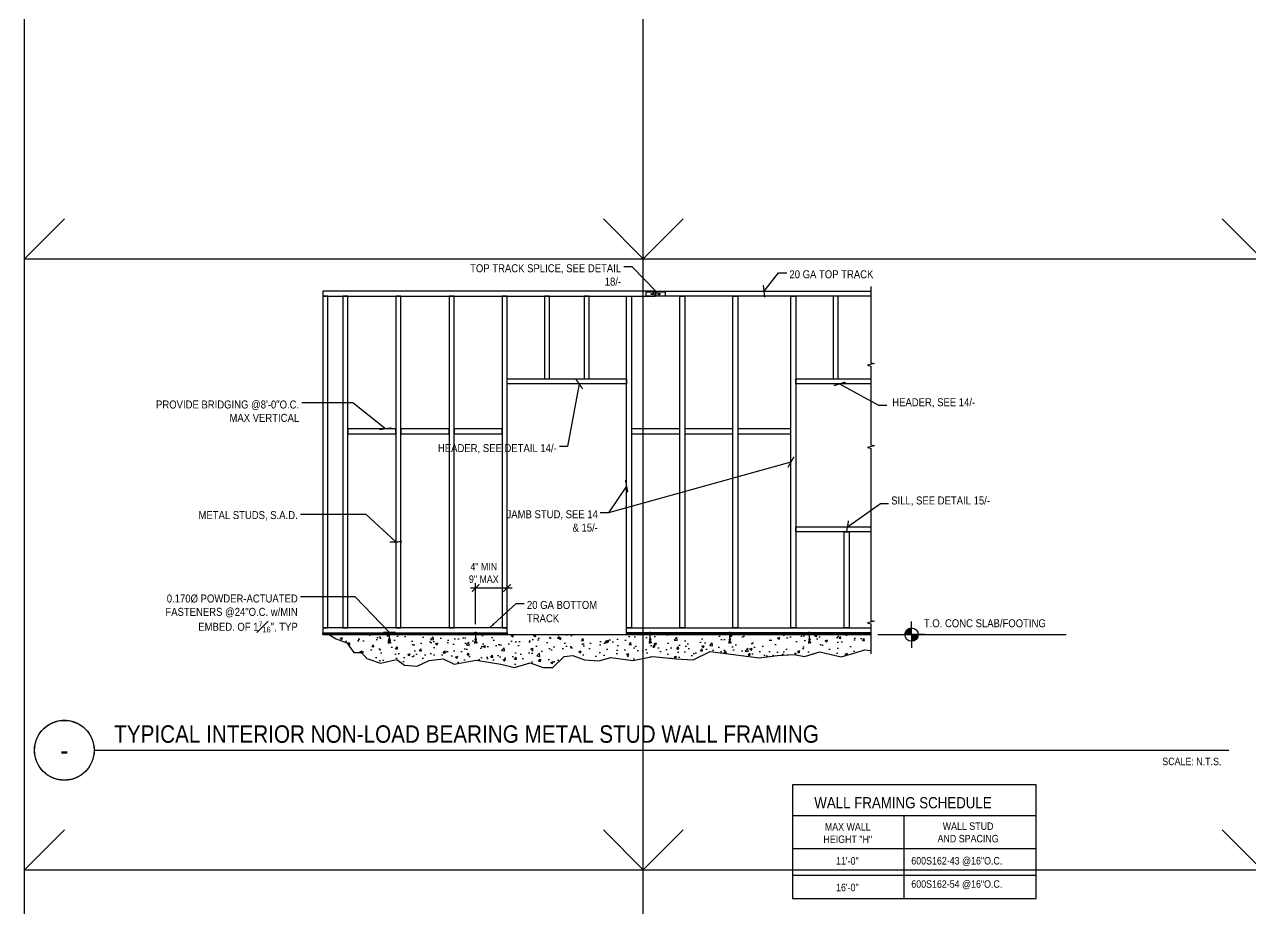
# Model space of a CAD drawing. Header units: inches. Extents: x -16404 to 14624, y -1591 to 16152.
# Drawn here: x -14932.6 to -14563.3, y 5332.4 to 5598.5 of the extents above; entities that cross this region are included whole.
import ezdxf
from ezdxf.enums import TextEntityAlignment as Align

# ---------------------------------------------------------------- set-up
doc = ezdxf.new("R2010")
doc.units = ezdxf.units.IN
doc.header["$LTSCALE"] = 24
doc.header["$MEASUREMENT"] = 0
for name, pattern in [('DASHED2', [0.375, 0.25, -0.125]), ('HIDDEN4', [0.09375, 0.0625, -0.03125]), ('HIDDEN8', [0.04625, 0.03125, -0.015])]:
    doc.linetypes.add(name, pattern=pattern)
doc.layers.get('0').update_dxf_attribs({"linetype": 'CONTINUOUS'})
doc.layers.get('DefPoints').update_dxf_attribs({"color": 251, "linetype": 'CONTINUOUS'})
doc.layers.add('NON-PLOT', color=253, linetype='CONTINUOUS', plot=False)
doc.layers.add('S-ANNO-GRID-NONPLOT', color=251, linetype='CONTINUOUS', plot=False)
for name, color, linetype in [('S-ANNO-DIMS', 2, 'CONTINUOUS'), ('S-ANNO-NOTE', 4, 'CONTINUOUS'), ('S-BREAK', 2, 'CONTINUOUS'), ('S-CONC', 4, 'CONTINUOUS'), ('S-NAIL', 2, 'CONTINUOUS'), ('S-REBAR', 7, 'CONTINUOUS'), ('S-SIMPSON', 2, 'CONTINUOUS'), ('S-STEEL', 4, 'CONTINUOUS')]:
    doc.layers.add(name, color=color, linetype=linetype)
doc.layers.add('S-HATCH2', color=2, linetype='CONTINUOUS', transparency=0.5)
doc.styles.add('Arial', font='arial.ttf', dxfattribs={"width": 0.85})
doc.dimstyles.new('DIM-16$7', dxfattribs={"dimscale": 16, "dimtxt": 0.008459472386701, "dimasz": 0.109375, "dimexe": 0.0625, "dimexo": 0.0625, "dimgap": 0.0625, "dimtad": 1, "dimdec": 4, "dimzin": 11, "dimdsep": 46, "dimlunit": 4, "dimtxsty": 'Arial', "dimblk": 'ARCHTICK', "dimcen": 0.125, "dimclrd": 256, "dimclre": 256, "dimclrt": 4, "dimadec": 0, "dimazin": 0, "dimtfac": 0.75, "dimtdec": 4, "dimtofl": 0, "dimtmove": 0, "dimatfit": 3, "dimfxl": 1, "dimfrac": 1, "dimtolj": 1, "dimtzin": 11, "dimarcsym": 0})
doc.dimstyles.new('DIM-24', dxfattribs={"dimscale": 24, "dimtxt": 0.09375, "dimasz": 0.109375, "dimexe": 0.0625, "dimexo": 0.0625, "dimgap": 0.0625, "dimtad": 1, "dimdec": 4, "dimzin": 11, "dimdsep": 46, "dimlunit": 4, "dimtxsty": 'Arial', "dimblk": 'ARCHTICK', "dimcen": 0.125, "dimclrd": 256, "dimclre": 256, "dimclrt": 4, "dimadec": 0, "dimazin": 0, "dimtfac": 0.75, "dimtdec": 4, "dimtofl": 0, "dimtmove": 0, "dimatfit": 3, "dimldrblk": 'ARCHTICK', "dimfxl": 1, "dimfrac": 1, "dimtolj": 1, "dimtzin": 11, "dimarcsym": 0})
doc.dimstyles.new('DIM-24$0', dxfattribs={"dimscale": 24, "dimtxt": 0.09375, "dimasz": 0.109375, "dimexe": 0.0625, "dimexo": 0.0625, "dimgap": 0.0625, "dimtad": 1, "dimdec": 4, "dimzin": 11, "dimdsep": 46, "dimlunit": 4, "dimtxsty": 'Arial', "dimblk": 'ARCHTICK', "dimblk1": 'ARCHTICK', "dimblk2": 'ARCHTICK', "dimsah": 1, "dimcen": 0.125, "dimdle": 0.0625, "dimclrd": 256, "dimclre": 256, "dimclrt": 4, "dimadec": 0, "dimazin": 0, "dimtfac": 1, "dimtdec": 4, "dimtmove": 0, "dimatfit": 3, "dimldrblk": 'ARCHTICK', "dimfxl": 1, "dimfrac": 1, "dimtolj": 1, "dimtzin": 11, "dimarcsym": 0})

# ---------------------------------------------------------------- blocks, each defined once
blk = doc.blocks.new('_ARCHTICK')
at = {"color": 0, "linetype": 'ByBlock', "const_width": 0.15}
blk.add_lwpolyline([(-0.5, -0.5), (0.5, 0.5)], dxfattribs=at)
blk = doc.blocks.new('*D1064')
at = {"layer": 'DefPoints', "color": 0, "transparency": 16777216}
for p in [(-14787.20723573267, 5428.850640865442), (-14787.20723573267, 5422.908951544431), (-14796.70723573268, 5416.464602090523)]:
    blk.add_point(p, dxfattribs=at)
at = {"layer": 'S-ANNO-DIMS', "lineweight": -2, "transparency": 16777216}
for p, q in [((-14796.70723573268, 5417.964602090523), (-14796.70723573268, 5430.350640865442)), ((-14787.20723573267, 5424.408951544431), (-14787.20723573267, 5430.350640865442)), ((-14798.20723573268, 5428.850640865442), (-14785.70723573267, 5428.850640865442))]:
    blk.add_line(p, q, dxfattribs=at)
at = {"layer": 'S-ANNO-DIMS', "lineweight": -2, "transparency": 16777216, "xscale": 2.25, "yscale": 2.25, "zscale": 2.25, "rotation": 180}
blk.add_blockref('_ARCHTICK', (-14796.70723573268, 5428.850640865442), dxfattribs=at)
at = {"layer": 'S-ANNO-DIMS', "lineweight": -2, "transparency": 16777216, "xscale": 2.25, "yscale": 2.25, "zscale": 2.25}
blk.add_blockref('_ARCHTICK', (-14787.20723573267, 5428.850640865442), dxfattribs=at)
at = {"layer": 'S-ANNO-DIMS', "color": 4, "transparency": 16777216, "insert": (-14794.22575521027, 5433.374430087816), "char_height": 2.25, "attachment_point": 5, "style": 'Arial'}
blk.add_mtext('\\A1;4" MIN\\P9" MAX', dxfattribs=at)
blk = doc.blocks.new('ELEV-SYMB')
at = {"color": 2}
for points in [[(-2, 0), (0, 0), (0, 2.000000000014552)], [(2.000000000014552, 0), (0, 0), (0, -2)]]:
    blk.add_lwpolyline(points, dxfattribs=at)
at = {"color": 2, "const_width": 1}
for points in [[(0, 0.5000000000145519, 0.4142135623730951), (-0.5, 0, 0.4142135623730951)], [(0, -0.5, 0.4142135623730951), (0.5000000000145519, 0, 0.4142135623730951)]]:
    blk.add_lwpolyline(points, format="xyb", dxfattribs=at)
at = {"color": 2}
blk.add_circle((0, 0), 1, dxfattribs=at)
blk = doc.blocks.new('8dnail')
blk.add_lwpolyline([(0, -0.05416666666666667), (2.266206461201118, -0.05416666666666667), (2.496136934675027, -0.001469500156328074), (2.266666666666667, 0.05416666666666667), (0, 0.05416666666666667), (0, 0.125), (-0.05, 0.125), (-0.05, -0.1249999999999594), (0, -0.125), (0, 0.05416666666666667)])
blk = doc.blocks.new('*U324')
at = {"const_width": 0.1875}
for points in [[(-4.5, 1.2e-15, -1), (4.5, 0, 3.732050807568882)], [(-4.5, 0, 1), (4.5, 0, -3.732050807568882)]]:
    blk.add_lwpolyline(points, format="xyb", dxfattribs=at)
blk.add_lwpolyline([(4.5, 0), (175.4181977502371, 0)], dxfattribs=at)
blk.add_circle((0, 0), 4.5)
at = {"style": 'Arial', "width": 0.85}
for tag, p in [('DWG_TITLE_1', (7.5, 6.1875)), ('DWG_TITLE_2', (7.5, 2.4375))]:
    blk.add_attdef(tag, text='', height=2.625, dxfattribs=at).set_placement(p, align=Align.MIDDLE_LEFT)
blk.add_attdef('#', text='', height=3, dxfattribs=at).set_placement((0, 0), align=Align.MIDDLE_CENTER)
blk.add_attdef('SCALE', text='', height=1.125, dxfattribs=at).set_placement((174.2931977502371, -1.125), align=Align.TOP_RIGHT)
blk = doc.blocks.new('Se_24x36_DETAILS_GRID')
for p, q in [((0, 15.33333333333338), (0, 23.00000000000006)), ((7.76742490627095, 15.33333333333339), (7.76742490627095, 23.00000000000007)), ((5.68e-14, 15.33333333333344), (0.5000000000221121, 15.8333333333556)), ((7.767424906271003, 15.33333333333344), (8.267424906293057, 15.83333333335561)), ((3.552713678800501e-15, 15.33333333333338), (7.767424906270949, 15.33333333333338)), ((-3.5066282411666e-15, 7.66666666666671), (-3.5066282411666e-15, 15.33333333333338)), ((7.76742490627095, 15.33333333333338), (15.5348498125419, 15.33333333333338)), ((7.767424906270946, 7.66666666666672), (7.767424906270946, 15.33333333333339)), ((5.68e-14, 7.666666666666777), (0.5000000000221121, 8.166666666688936)), ((7.767424906271003, 7.666666666666777), (8.267424906293057, 8.166666666688942)), ((3.552713678800501e-15, 7.666666666666725), (7.767424906270949, 7.666666666666721)), ((-3.5066282411666e-15, 3.730349362740526e-14), (-3.5066282411666e-15, 7.66666666666671)), ((7.76742490627095, 7.666666666666725), (15.5348498125419, 7.666666666666721)), ((7.767424906270946, 4.707345624410664e-14), (7.767424906270946, 7.66666666666672))]:
    blk.add_line(p, q)
at = {"linetype": 'DASHED2', "ltscale": 0.5}
for p, q in [((7.767424906270946, 15.33333333333338), (7.267424906248898, 15.83333333335554)), ((15.53484981254189, 15.33333333333338), (15.03484981251985, 15.83333333335554)), ((7.767424906270946, 7.66666666666672), (7.267424906248898, 8.166666666688881)), ((15.53484981254189, 7.66666666666672), (15.03484981251985, 8.166666666688881))]:
    blk.add_line(p, q, dxfattribs=at)

msp = doc.modelspace()

# ---------------------------------------------------------------- hatches: boundary and pattern name
at = {"layer": 'S-HATCH2'}
h = msp.add_hatch(dxfattribs=at)
h.set_pattern_fill('AR-CONC', color=256, style=0)
h.set_pattern_definition([(49.99999999999999, (-14840.93559152537, 5404.93736557317), (7.172601826007535, -0.6275213498259511), [0.75, -8.25]), (355, (-14840.93559152537, 5404.93736557317), (-1.38751333613, 7.521921337000118), [0.6, -6.6]), (100.4514, (-14840.33787472537, 5404.88507217317), (5.785093817140216, 6.894395420609536), [0.6374018999999924, -7.011421119999938]), (46.18420000000002, (-14840.93559152537, 5406.93736557317), (10.67241048625644, -1.655190143290181), [1.124999999999988, -12.37499999999991]), (96.63559999999998, (-14840.04622407537, 5406.79943250317), (9.346627055487033, 9.741178709004418), [0.956102879999993, -10.51712999999989]), (351.1842, (-14840.93559152537, 5406.93736557317), (9.346619451336272, 9.741186009253246), [0.9, -9.9]), (21, (-14839.93559152537, 5406.43736557317), (5.969070521184617, -4.026188906653388), [0.75, -8.25]), (326.0000000000001, (-14839.93559152537, 5406.43736557317), (2.433153319215817, 7.25150045046853), [0.6, -6.6]), (71.4514, (-14839.43816919537, 5406.101849513171), (8.4022262858149, 3.225304967099524), [0.6374019000000001, -7.01142112]), (37.50000000000001, (-14840.93559152537, 5404.93736557317), (0.1215985531729067, 3.328938538313115), [0, -6.52, 0, -6.7, 0, -6.625]), (7.499999999999999, (-14840.93559152537, 5404.93736557317), (2.630695374421486, 3.944117118823602), [0, -3.82, 0, -6.37, 0, -2.525]), (327.5, (-14843.16559152537, 5404.93736557317), (5.338224361724091, -0.225548717343798), [0, -2.5, 0, -7.8, 0, -10.35]), (317.5, (-14844.16559152537, 5404.93736557317), (5.831861693423862, 1.001049823323176), [0, -3.25, 0, -5.18, 0, -7.35])])
h.paths.add_polyline_path([(-14677.60640354693, 5414.805984950734), (-14693.24327237276, 5414.806009724904), (-14693.24327237276, 5413.844633924808), (-14692.98179065508, 5412.223339663177), (-14693.09522459674, 5412.223339663177), (-14693.24327237276, 5413.457806577556), (-14693.24327237276, 5412.317345398938), (-14693.55866670808, 5412.317345398938), (-14693.55866670808, 5413.457806577559), (-14693.7067144841, 5412.223339663177), (-14693.82014842576, 5412.223339663177), (-14693.55866670808, 5413.844633924812), (-14693.55866670808, 5414.806010224597), (-14717.24327237276, 5414.806047749146), (-14717.24327237276, 5413.84463392481), (-14716.98179065508, 5412.223339663177), (-14717.09522459674, 5412.223339663177), (-14717.24327237276, 5413.457806577556), (-14717.24327237276, 5412.317345398938), (-14717.55866670808, 5412.317345398938), (-14717.55866670808, 5413.457806577559), (-14717.7067144841, 5412.223339663177), (-14717.82014842576, 5412.223339663177), (-14717.55866670808, 5413.844633924812), (-14717.55866670808, 5414.806048248839), (-14741.24327237276, 5414.806085773388), (-14741.24327237276, 5413.844633924807), (-14740.98179065508, 5412.223339663177), (-14741.09522459674, 5412.223339663177), (-14741.24327237276, 5413.457806577565), (-14741.24327237276, 5412.317345398938), (-14741.55866670808, 5412.317345398938), (-14741.55866670808, 5413.457806577554), (-14741.7067144841, 5412.223339663177), (-14741.82014842576, 5412.223339663177), (-14741.55866670808, 5413.844633924812), (-14741.55866670808, 5414.806086273081), (-14751.20723573268, 5414.806101559728), (-14765.69829966402, 5414.80612451855), (-14765.69829966402, 5407.918558160295), (-14763.94019429458, 5407.267787023647), (-14759.53223396981, 5406.884702304561), (-14755.93522832136, 5407.907716003693), (-14749.29133421846, 5407.013851659155), (-14743.31820269207, 5408.258873465976), (-14736.25905789237, 5407.556544420556), (-14731.11639849804, 5407.173473822323), (-14726.00572198103, 5409.695430571915), (-14711.31937785568, 5407.779555109061), (-14705.79342138029, 5408.54572454724), (-14700.7466228332, 5408.833027495913), (-14697.58438533733, 5408.226480220906), (-14693.01668619542, 5409.599196934089), (-14686.56442600229, 5408.098785314541), (-14682.06063409187, 5409.439574770918), (-14679.5691591725, 5410.237671465903), (-14677.60640354693, 5409.987248588112)])
h.paths.add_polyline_path([(-14765.69829966402, 5414.80612451855), (-14796.54953856502, 5414.806173397506), (-14796.54953856502, 5413.844633924818), (-14796.28805684734, 5412.223339663177), (-14796.401490789, 5412.223339663177), (-14796.54953856502, 5413.457806577565), (-14796.54953856502, 5412.317345398938), (-14796.86493290034, 5412.317345398938), (-14796.86493290034, 5413.457806577558), (-14797.01298067636, 5412.223339663177), (-14797.12641461802, 5412.223339663177), (-14796.86493290034, 5413.844633924818), (-14796.86493290034, 5414.806173897198), (-14822.54953856502, 5414.806214590434), (-14822.54953856502, 5413.844633924812), (-14822.28805684734, 5412.223339663177), (-14822.401490789, 5412.223339663177), (-14822.54953856502, 5413.457806577565), (-14822.54953856502, 5412.317345398938), (-14822.86493290034, 5412.317345398938), (-14822.86493290034, 5413.457806577558), (-14823.01298067636, 5412.223339663177), (-14823.12641461802, 5412.223339663177), (-14822.86493290034, 5413.844633924818), (-14822.86493290034, 5414.806215090127), (-14840.93559152537, 5414.806243720256), (-14838.69052827845, 5413.546922455168), (-14835.47834131184, 5412.304216468831), (-14833.37979052445, 5409.386409745769), (-14831.0799787764, 5409.386409745769), (-14829.45092960486, 5407.598681056689), (-14825.39431274543, 5406.21788721352), (-14823.09450099739, 5406.728666838969), (-14820.47527013819, 5407.367141370788), (-14818.1435047744, 5405.643267195316), (-14814.26409587917, 5405.354651006976), (-14810.71856130222, 5407.046597925641), (-14806.47028127147, 5407.493523037484), (-14803.11640986585, 5405.865430632429), (-14796.53636447132, 5407.110438318395), (-14789.11036758323, 5405.895070310463), (-14784.9579483997, 5404.93736557317), (-14780.23053970221, 5406.34200954316), (-14776.30170804418, 5404.93736557317), (-14773.45886039792, 5404.937365573172), (-14769.9772037909, 5408.225491760942), (-14767.38992654742, 5408.544721966419), (-14765.69829966402, 5407.918558160297)])

# ---------------------------------------------------------------- linework, layer by layer
at = {"layer": 'NON-PLOT', "transparency": 33554495}
msp.add_lwpolyline([(-14840.93559152537, 5414.806243720256), (-14838.69052827846, 5413.54692245517), (-14835.47834131183, 5412.304216468831), (-14833.37979052445, 5409.386409745769), (-14831.0799787764, 5409.386409745769), (-14829.45092960486, 5407.598681056689), (-14825.39431274544, 5406.21788721352), (-14823.09450099739, 5406.728666838971), (-14820.47527013819, 5407.367141370786), (-14818.1435047744, 5405.643267195316), (-14814.26409587917, 5405.354651006976), (-14810.71856130222, 5407.046597925641), (-14806.47028127148, 5407.493523037482), (-14803.11640986585, 5405.865430632429), (-14796.53636447132, 5407.110438318395), (-14789.11036758323, 5405.895070310461), (-14784.9579483997, 5404.93736557317), (-14780.23053970221, 5406.34200954316), (-14776.30170804418, 5404.93736557317), (-14773.45886039792, 5404.93736557317), (-14769.9772037909, 5408.22549176094), (-14767.38992654742, 5408.544721966419), (-14763.94019429458, 5407.267787023647), (-14759.53223396981, 5406.884702304559), (-14755.93522832136, 5407.907716003693), (-14749.29133421846, 5407.013851659153), (-14743.31820269207, 5408.258873465976), (-14736.25905789235, 5407.556544420552), (-14731.11639849804, 5407.173473822321), (-14726.00572198103, 5409.695430571915), (-14711.31937785568, 5407.779555109061), (-14705.79342138029, 5408.545724547238), (-14700.7466228332, 5408.833027495913), (-14697.58438533733, 5408.226480220904), (-14693.01668619543, 5409.599196934089), (-14686.56442600229, 5408.098785314541), (-14682.06063409186, 5409.439574770921), (-14679.5691591725, 5410.237671465903), (-14677.60640354693, 5409.987248588111)], dxfattribs=at)
at = {"layer": 'S-ANNO-GRID-NONPLOT'}
for p, q in [((-14932.59532295752, 5528.000000000001), (-14932.59532295752, 5712.000000000001)), ((-14932.59532295752, 5344.000000000001), (-14932.59532295752, 5528.000000000001)), ((-14932.59532295752, 5160.000000000001), (-14932.59532295752, 5344.000000000001))]:
    msp.add_line(p, q, dxfattribs=at)
at = {"layer": 'S-ANNO-NOTE', "color": 2}
for p, q in [((-14675.49820125444, 5414.805984950734), (-14618.73862850573, 5414.805984950734)), ((-14701.22029167418, 5360.381587231158), (-14627.815119543, 5360.381587231158)), ((-14667.69204407805, 5360.381587231158), (-14667.69204407805, 5335.381587231158)), ((-14701.22029167418, 5350.381587231158), (-14627.815119543, 5350.381587231158)), ((-14701.22029167418, 5342.381587231158), (-14627.815119543, 5342.381587231158))]:
    msp.add_line(p, q, dxfattribs=at)
at = {"layer": 'S-ANNO-NOTE', "color": 6}
msp.add_lwpolyline([(-14627.815119543, 5335.381587231158), (-14627.815119543, 5369.533127226777), (-14701.22029167418, 5369.533127226777), (-14701.22029167418, 5335.381587231158)], close=True, dxfattribs=at)
at = {"layer": 'S-BREAK'}
msp.add_lwpolyline([(-14677.60640354693, 5519.583707723642), (-14677.60640354693, 5496.68150159689), (-14676.56860195633, 5496.429119220425), (-14678.64420513753, 5495.924354467493), (-14677.60640354693, 5495.671972091027), (-14677.60640354693, 5471.9359481538), (-14676.56860195633, 5471.683565777334), (-14678.64420513753, 5471.178801024403), (-14677.60640354693, 5470.926418647937), (-14677.60640354693, 5419.109103686637), (-14676.56860195633, 5418.856721310171), (-14678.64420513753, 5418.35195655724), (-14677.60640354693, 5418.099574180774), (-14677.60640354693, 5409.05650417269)], dxfattribs=at)
at = {"layer": 'S-CONC'}
msp.add_line((-14842.7072304758, 5414.806246527141), (-14677.60640354693, 5414.805984950734), dxfattribs=at)
at = {"layer": 'S-CONC', "color": 3}
for points in [[(-14842.7072304758, 5415.306246527141), (-14787.20723573267, 5415.306189628215), (-14787.20723573267, 5414.806189628219), (-14842.7072304758, 5414.806246527144)], [(-14751.20723573268, 5415.306101559724), (-14677.60640354693, 5415.305984950731), (-14677.60640354693, 5414.805984950734), (-14751.20723573268, 5414.806101559728)]]:
    msp.add_lwpolyline(points, close=True, dxfattribs=at)
at = {"layer": 'S-NAIL'}
for points in [[(-14823.13378916713, 5415.390830976859), (-14822.28068229823, 5415.390830976859), (-14822.28068229823, 5415.337080976859), (-14823.13378916713, 5415.337080976859)], [(-14797.13378916713, 5415.390830976859), (-14796.28068229823, 5415.390830976859), (-14796.28068229823, 5415.337080976859), (-14797.13378916713, 5415.337080976859)], [(-14744.55821154691, 5415.390830976859), (-14743.70510467799, 5415.390830976859), (-14743.70510467799, 5415.337080976859), (-14744.55821154691, 5415.337080976859)], [(-14720.55821154691, 5415.390830976859), (-14719.70510467799, 5415.390830976859), (-14719.70510467799, 5415.337080976859), (-14720.55821154691, 5415.337080976859)], [(-14696.55821154691, 5415.390830976859), (-14695.70510467799, 5415.390830976859), (-14695.70510467799, 5415.337080976859), (-14696.55821154691, 5415.337080976859)]]:
    msp.add_lwpolyline(points, close=True, dxfattribs=at)
at = {"layer": 'S-NAIL', "color": 1, "linetype": 'HIDDEN8'}
for points in [[(-14822.77494406602, 5413.844633924814), (-14823.03642578369, 5412.223339663177), (-14822.92299184203, 5412.223339663177), (-14822.77494406602, 5413.457806577559)], [(-14822.63952739935, 5413.844633924814), (-14822.37804568167, 5412.223339663177), (-14822.49147962333, 5412.223339663177), (-14822.63952739935, 5413.457806577559)], [(-14796.77494406602, 5413.844633924814), (-14797.03642578369, 5412.223339663177), (-14796.92299184203, 5412.223339663177), (-14796.77494406602, 5413.457806577559)], [(-14796.63952739935, 5413.844633924814), (-14796.37804568167, 5412.223339663177), (-14796.49147962333, 5412.223339663177), (-14796.63952739935, 5413.457806577559)], [(-14744.19936644578, 5413.844633924814), (-14744.46084816346, 5412.223339663177), (-14744.34741422179, 5412.223339663177), (-14744.19936644578, 5413.457806577559)], [(-14744.06394977912, 5413.844633924814), (-14743.80246806144, 5412.223339663177), (-14743.9159020031, 5412.223339663177), (-14744.06394977912, 5413.457806577559)], [(-14720.19936644578, 5413.844633924814), (-14720.46084816346, 5412.223339663177), (-14720.34741422179, 5412.223339663177), (-14720.19936644578, 5413.457806577559)], [(-14720.06394977912, 5413.844633924814), (-14719.80246806144, 5412.223339663177), (-14719.9159020031, 5412.223339663177), (-14720.06394977912, 5413.457806577559)], [(-14696.19936644578, 5413.844633924814), (-14696.46084816346, 5412.223339663177), (-14696.34741422179, 5412.223339663177), (-14696.19936644578, 5413.457806577559)], [(-14696.06394977912, 5413.844633924814), (-14695.80246806144, 5412.223339663177), (-14695.9159020031, 5412.223339663177), (-14696.06394977912, 5413.457806577559)]]:
    msp.add_lwpolyline(points, dxfattribs=at)
at = {"layer": 'S-REBAR', "color": 1, "linetype": 'HIDDEN4'}
msp.add_lwpolyline([(-14745.45722542944, 5516.844448202825), (-14739.45722542944, 5516.844448202825), (-14739.45722542944, 5517.944686080208), (-14745.45722542944, 5517.944686080208)], close=True, dxfattribs=at)
at = {"layer": 'S-SIMPSON', "color": 1}
for points in [[(-14743.57683681972, 5517.651859085344), (-14743.69644821001, 5517.444686080206), (-14743.57683681972, 5517.237513075069), (-14743.33761403915, 5517.237513075069), (-14743.21800264886, 5517.444686080206), (-14743.33761403915, 5517.651859085344)], [(-14741.57683681972, 5517.651859085344), (-14741.69644821001, 5517.444686080206), (-14741.57683681972, 5517.237513075069), (-14741.33761403915, 5517.237513075069), (-14741.21800264886, 5517.444686080206), (-14741.33761403915, 5517.651859085344)]]:
    msp.add_lwpolyline(points, close=True, dxfattribs=at)
for centre in [(-14743.45722542944, 5517.444686080206), (-14741.45722542944, 5517.444686080206)]:
    msp.add_circle(centre, 0.3075433801004692, dxfattribs=at)
at = {"layer": 'S-STEEL', "color": 2}
for points in [[(-14742.58222542944, 5518.194789024209), (-14842.70724966434, 5518.194947656614), (-14842.7072304758, 5516.694947656611), (-14742.58222542944, 5516.694498002264), (-14742.58222542944, 5518.194789024209)], [(-14742.33222542944, 5518.194968696737), (-14677.60640354693, 5518.195071244655)], [(-14677.60640354693, 5516.6949683539), (-14742.33222542944, 5516.694677674793), (-14742.33222542944, 5518.194968696737)], [(-14677.60640354693, 5490.313146642126), (-14700.20722542944, 5490.31314664213), (-14700.20722542944, 5491.81314664213), (-14677.60640354693, 5491.81314664213)], [(-14677.60640354693, 5445.805984950729), (-14700.20722542944, 5445.805984950731), (-14700.20722542944, 5447.305984950731), (-14677.60640354693, 5447.305984950731)], [(-14677.60640354693, 5415.305896882234), (-14751.20723573268, 5415.306101559724), (-14751.20723573268, 5416.806101559724), (-14677.60640354693, 5416.805896882238)]]:
    msp.add_lwpolyline(points, dxfattribs=at)
for points in [[(-14841.20724966433, 5416.806265715672), (-14841.20724966434, 5516.694947656611), (-14842.70724966434, 5516.694947656611), (-14842.70724966434, 5416.806246527144)], [(-14835.20724966433, 5416.806265715672), (-14835.20724966434, 5516.694947656611), (-14836.70724966434, 5516.694947656611), (-14836.70724966434, 5416.806246527144)], [(-14819.20724966433, 5416.806265715672), (-14819.20724966434, 5516.694947656611), (-14820.70724966434, 5516.694947656611), (-14820.70724966434, 5416.806246527144)], [(-14803.20724966433, 5416.806265715672), (-14803.20724966434, 5516.694947656611), (-14804.70724966434, 5516.694947656611), (-14804.70724966434, 5416.806246527144)], [(-14787.20723573267, 5416.806208816747), (-14787.20723573268, 5516.694890757685), (-14788.70723573268, 5516.694890757685), (-14788.70723573268, 5416.806189628219)], [(-14774.45724532693, 5491.813370508143), (-14774.45720300105, 5516.694775811834), (-14775.95720300105, 5516.694775811834), (-14775.95724532694, 5491.813351319614)], [(-14762.45724532693, 5491.813370508143), (-14762.45720300105, 5516.694775811834), (-14763.95720300105, 5516.694775811834), (-14763.95724532694, 5491.813351319614)], [(-14751.20723573268, 5416.806120748252), (-14751.20723573267, 5516.694890757685), (-14749.70723573267, 5516.694890757685), (-14749.70723573267, 5416.806101559724)], [(-14735.20722542944, 5416.805916070768), (-14735.20722542944, 5516.694686080201), (-14733.70722542944, 5516.694686080201), (-14733.70722542944, 5416.80589688224)], [(-14719.20722542944, 5416.805916070768), (-14719.20722542944, 5516.694686080201), (-14717.70722542944, 5516.694686080201), (-14717.70722542944, 5416.80589688224)], [(-14701.70722542944, 5416.805916070768), (-14701.70722542944, 5516.694686080201), (-14700.20722542944, 5516.694686080201), (-14700.20722542944, 5416.80589688224)], [(-14687.4572350237, 5491.813165830658), (-14687.4572350237, 5516.694686080205), (-14688.9572350237, 5516.694686080205), (-14688.9572350237, 5491.81314664213)], [(-14751.2072549212, 5490.313351319611), (-14787.20723573267, 5490.313351319614), (-14787.20723573267, 5491.813351319614), (-14751.20723573267, 5491.813351319614)], [(-14835.2072304758, 5475.306246527141), (-14820.70724966433, 5475.306246527144), (-14820.70724966433, 5476.806246527144), (-14835.20724966433, 5476.806246527144)], [(-14819.2072304758, 5475.306246527141), (-14804.70724966433, 5475.306246527144), (-14804.70724966433, 5476.806246527144), (-14819.20724966433, 5476.806246527144)], [(-14803.2072304758, 5475.306246527141), (-14788.70724966433, 5475.306246527144), (-14788.70724966433, 5476.806246527144), (-14803.20724966433, 5476.806246527144)], [(-14749.70722542944, 5475.305984950731), (-14735.20724461796, 5475.305984950734), (-14735.20724461796, 5476.805984950734), (-14749.70724461796, 5476.805984950734)], [(-14733.70722542944, 5475.305984950731), (-14719.20722542944, 5475.305984950734), (-14719.20722542944, 5476.805984950734), (-14733.70724461796, 5476.805984950734)], [(-14717.70722542944, 5475.305984950731), (-14701.70722542944, 5475.305984950734), (-14701.70722542944, 5476.805984950734), (-14717.70724461796, 5476.805984950734)], [(-14685.70722542944, 5416.805916070768), (-14685.70722542944, 5445.805984950725), (-14684.20722542944, 5445.805984950725), (-14684.20722542944, 5416.80589688224)], [(-14842.7072304758, 5415.306246527141), (-14787.20723573267, 5415.306189628219), (-14787.20723573267, 5416.806189628219), (-14842.70724966434, 5416.806246527144)]]:
    msp.add_lwpolyline(points, close=True, dxfattribs=at)

# ---------------------------------------------------------------- block references
at = {"layer": 'S-ANNO-GRID-NONPLOT', "xscale": 24, "yscale": 24, "zscale": 24}
msp.add_blockref('Se_24x36_DETAILS_GRID', (-14932.59532295752, 5159.999999999999), dxfattribs=at)
at = {"layer": 'S-ANNO-NOTE', "xscale": 1.999999999999545, "yscale": 1.999999999999545, "zscale": 1.999999999999545}
msp.add_blockref('ELEV-SYMB', (-14665.36166723444, 5414.805984950734), dxfattribs=at)
at = {"layer": 'S-ANNO-NOTE', "xscale": 2, "yscale": 2, "zscale": 2}
msp.add_blockref('*U324', (-14920.59532295699, 5380.000000000534), dxfattribs=at).add_auto_attribs({'#': '-', 'DWG_TITLE_2': 'TYPICAL INTERIOR NON-LOAD BEARING METAL STUD WALL FRAMING', 'SCALE': 'SCALE: N.T.S.'})
at = {"layer": 'S-NAIL', "xscale": 1.25, "yscale": 1.25, "zscale": 1.25, "rotation": 270}
for p in [(-14822.70723573268, 5415.435454288562), (-14796.70723573268, 5415.435454288562), (-14744.13165811245, 5415.435454288562), (-14720.13165811245, 5415.435454288562), (-14696.13165811245, 5415.435454288562)]:
    msp.add_blockref('8dnail', p, dxfattribs=at)

# ---------------------------------------------------------------- texts
at = {"layer": 'S-ANNO-NOTE', "color": 4, "style": 'Arial'}
for s, insert, char_height, width, attachment_point in [('TOP TRACK SPLICE, SEE DETAIL 18/-', (-14752.86045114833, 5526.330838614499), 2.410714285714286, 45.42511793211556, 3), ('20 GA TOP TRACK', (-14702.14942389724, 5524.517714706671), 2.410714285714286, 48.30676027064263, 1), ('PROVIDE BRIDGING @8\'-0"O.C. MAX VERTICAL', (-14849.85548029656, 5485.310264349112), 2.410714285714286, 45.42511793211556, 3), ('HEADER, SEE 14/-', (-14671.1800982, 5485.983018178839), 2.410714285714286, 48.30676027064263, 1), ('HEADER, SEE DETAIL 14/-', (-14772.2517889294, 5472.17957540423), 2.410714285714286, 45.42511793211556, 3), ('SILL, SEE DETAIL 15/-', (-14671.48590556515, 5456.411413595714), 2.410714285714286, 48.30676027064263, 1), ('METAL STUDS, S.A.D.', (-14850.28705818762, 5452.016190749248), 2.410714285714286, 45.42511793211556, 3), ('JAMB STUD, SEE 14 & 15/-', (-14759.86024593433, 5452.258757131868), 2.410714285714286, 27.44836187455362, 3), ('\\A1;0.170%%C POWDER-ACTUATED FASTENERS @24"O.C. w/MIN EMBED. OF 1{\\H0.7x;\\S7#16;}", TYP', (-14850.28705818762, 5426.89429334891), 2.410714285714286, 45.42511793211556, 3), ('20 GA BOTTOM TRACK', (-14781.23087329986, 5424.957903589785), 2.410714285714286, 25.2149003762236, 1), ('T.O. CONC SLAB/FOOTING', (-14661.65538314034, 5419.437471739217), 2.410714285714286, 48.30676027064263, 1), ('MAX WALL HEIGHT "H"', (-14684.58623067439, 5355.052139506385), 2.25, 21.37566388716004, 5), ('WALL STUD AND SPACING', (-14648.33025520877, 5355.25087546024), 2.25, 21.37566388716004, 5), ('\\A1;11\'-0"', (-14688.10382282689, 5347.802259815119), 2.25, 45.00787949208097, 1), ('600S162-43 @16"O.C.', (-14665.44519274277, 5347.838106707249), 2.25, 49.07641652421444, 1), ('600S162-54 @16"O.C.', (-14665.44519274277, 5340.838106707249), 2.25, 36.24284492138759, 1), ('\\A1;16\'-0"', (-14688.10382282689, 5339.802259815119), 2.25, 45.00787949208097, 1)]:
    msp.add_mtext(s, dxfattribs=dict(at, insert=insert, char_height=char_height, width=width, attachment_point=attachment_point))
at = {"layer": 'S-ANNO-NOTE', "color": 6, "insert": (-14694.66423566544, 5365.881479007309), "char_height": 3.375, "width": 67.51181923812146, "attachment_point": 1, "style": 'Arial'}
msp.add_mtext('WALL FRAMING SCHEDULE', dxfattribs=at)

# ---------------------------------------------------------------- dimensions: what is measured, and where the dimension line sits
at = {"layer": 'S-ANNO-DIMS'}
dim = msp.add_linear_dim(base=(-14787.20723573267, 5428.850640865442), p1=(-14796.70723573268, 5416.464602090523), p2=(-14787.20723573267, 5422.908951544431), text='4" MIN\\P9" MAX', dimstyle='DIM-24$0', override={"dimasz": 0.09375, "dimblk1": 'ARCHTICK', "dimblk2": 'ARCHTICK', "dimsah": 1, "dimdle": 0.0625}, dxfattribs=at)
dim.commit()
dim.dimension.update_dxf_attribs({"geometry": '*D1064', "text_midpoint": (-14794.22575521027, 5428.850640865442), "dimtype": 160})

# ---------------------------------------------------------------- leaders
for points, dimstyle in [([(-14742.43803883206, 5518.194788361853), (-14749.57756926962, 5525.580838614499), (-14752.06369078385, 5525.580838614499)], 'DIM-24'), ([(-14709.81422168566, 5518.194686080205), (-14705.43230577596, 5523.767714706671), (-14702.94618426173, 5523.767714706671)], 'DIM-24'), ([(-14765.50680008908, 5490.313351319613), (-14768.96890705068, 5471.42957540423), (-14771.45502856491, 5471.42957540423)], 'DIM-24'), ([(-14687.03011468306, 5490.313146642126), (-14675.29403245661, 5483.904024778128), (-14672.80791094238, 5483.904024778128)], 'DIM-24'), ([(-14823.8740069219, 5476.806246527144), (-14833.73471834246, 5484.560264349112), (-14849.05871993207, 5484.560264349112)], 'DIM-24'), ([(-14701.70722542944, 5466.750301075484), (-14756.65889114133, 5451.508757131868), (-14759.14501265556, 5451.508757131868)], 'DIM-24'), ([(-14751.20723573267, 5459.517856800022), (-14756.65889114133, 5451.508757131868), (-14759.14501265556, 5451.508757131868)], 'DIM-24'), ([(-14684.66778733435, 5447.305984950731), (-14674.76878744386, 5454.284323249279), (-14672.28266592963, 5454.284323249279)], 'DIM-24'), ([(-14820.70724966434, 5442.720564944017), (-14829.62026941973, 5450.95373142317), (-14849.49029782313, 5450.95373142317)], 'DIM-24'), ([(-14822.68107312891, 5415.497954288562), (-14833.01427794136, 5426.14429334891), (-14849.49029782313, 5426.14429334891)], 'DIM-24'), ([(-14792.51858443205, 5416.806197279103), (-14784.51375517858, 5424.207903589785), (-14782.02763366435, 5424.207903589785)], 'DIM-16$7')]:
    msp.add_leader(points, dimstyle=dimstyle, dxfattribs=at)

doc.saveas('drawing.dxf')
